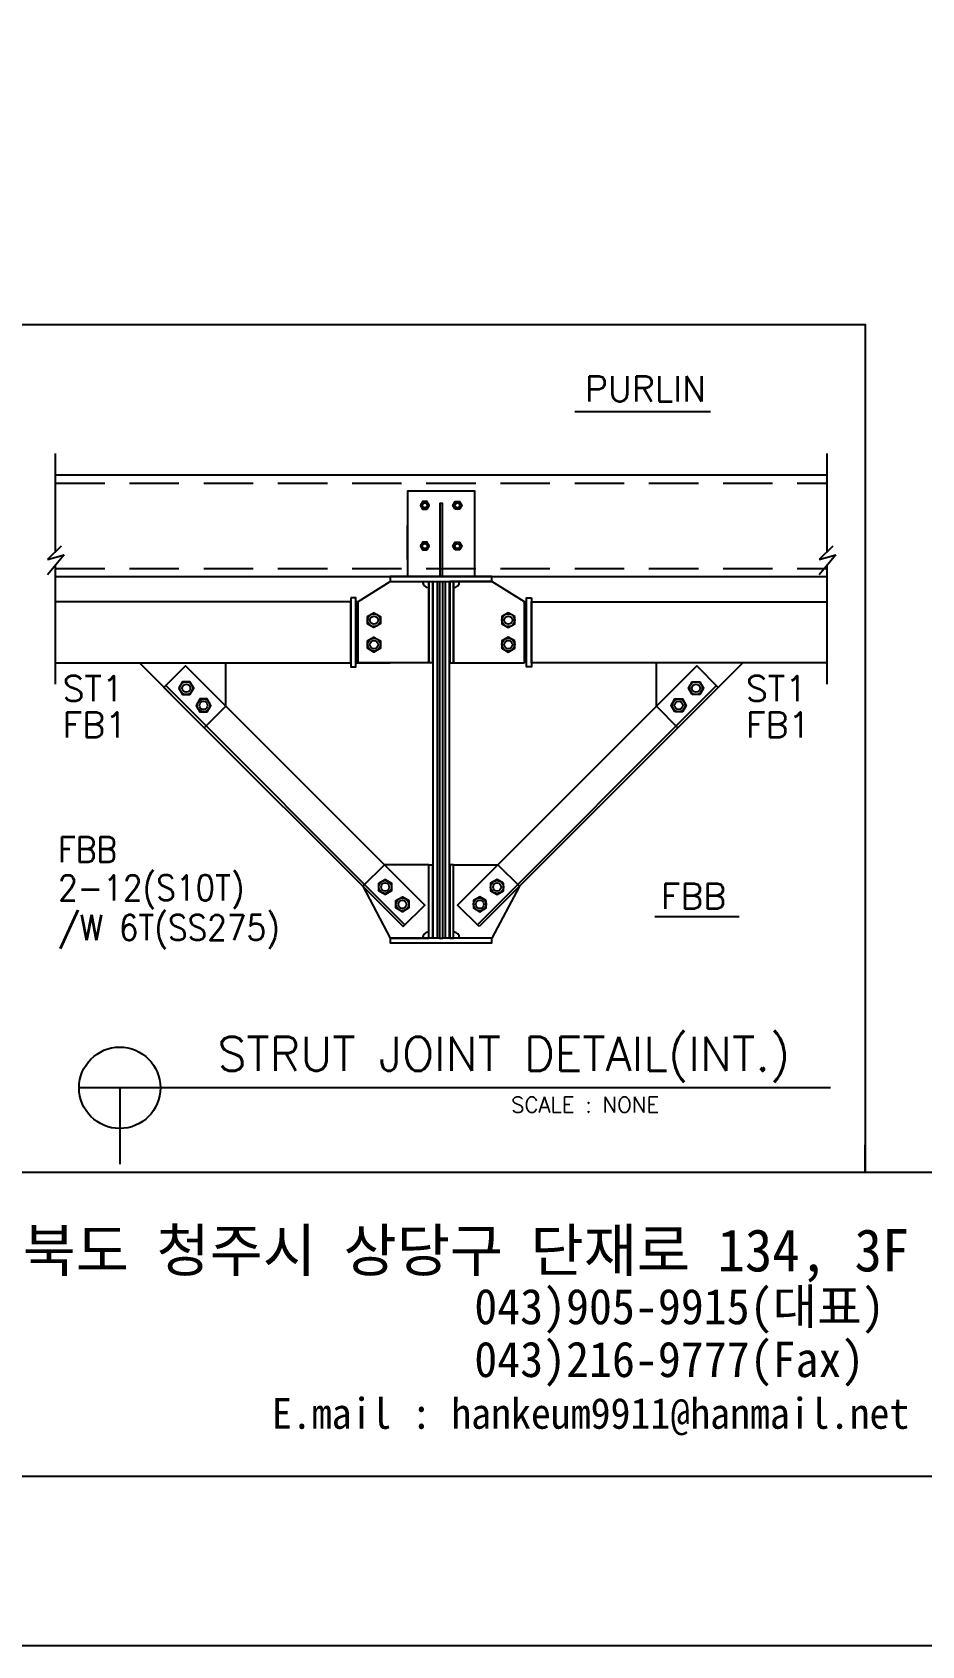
# Model space of a CAD drawing. Header units: metres. Extents: x -297536 to 1852864, y -630451 to -422551.
# Drawn here: x 1610732 to 1626466, y -511651 to -483113 of the extents above; entities that cross this region are included whole.
import ezdxf
from ezdxf.enums import TextEntityAlignment as Align

# ---------------------------------------------------------------- set-up
doc = ezdxf.new("R2010")
doc.units = ezdxf.units.M
doc.header["$LTSCALE"] = 700
doc.linetypes.add('HIDDEN', pattern=[0.375, 0.25, -0.125])
for name, color, linetype in [('DIM', 7, 'Continuous'), ('MAIN', 1, 'Continuous'), ('sec', 4, 'Continuous'), ('TEX', 3, 'Continuous'), ('된장공장-1$0$FORM', 2, 'Continuous'), ('된장공장-1$0$WID', 4, 'Continuous')]:
    doc.layers.add(name, color=color, linetype=linetype)
doc.styles.add('WHGTXT', font='romans.shx', dxfattribs={"bigfont": 'WHGTXT.shx'})
doc.styles.add('된장공장-1$0$타이틀', font='GulimChe.ttf')

# ---------------------------------------------------------------- blocks, each defined once
blk = doc.blocks.new('Form01')
at = {"ltscale": 0.015}
blk.add_lwpolyline([(0, 0), (420, 0), (420, -297), (0, -297)], close=True, dxfattribs=at)
at = {"layer": '된장공장-1$0$FORM', "color": 4, "ltscale": 250}
blk.add_line((410, -269.095), (10, -269.095), dxfattribs=at)
at = {"layer": '된장공장-1$0$WID', "ltscale": 250}
for p, q in [((110, -269.095), (110, -267.473)), ((10, -287), (410, -287))]:
    blk.add_line(p, q, dxfattribs=at)
at = {"layer": '된장공장-1$0$FORM', "color": 7, "ltscale": 250, "style": '된장공장-1$0$타이틀'}
for s, height, p in [('충청북도 청주시 상당구 단재로 134, 3F', 2.5, (112.606, -274.933)), ('E.mail : hankeum9911@hanmail.net', 1.81717, (112.606, -284.208))]:
    blk.add_text(s, height=height, dxfattribs=at).set_placement(p, align=Align.RIGHT)
for s, p in [('043)905-9915(대표)', (86.957, -278.045)), ('043)216-9777(Fax)', (86.957, -281.159))]:
    blk.add_text(s, height=2.09338, dxfattribs=at).set_placement(p)

msp = doc.modelspace()

# ---------------------------------------------------------------- linework, layer by layer
for p, q in [((1611139.2, -490566), (1611139.2, -492157.7)), ((1624789.2, -490566), (1624789.2, -492302.9)), ((1611139.2, -490854), (1611139.2, -492302.9)), ((1617370.2, -492440.9), (1617370.2, -491834.9)), ((1611241.3, -492200.8), (1611002.2, -492439.9)), ((1624891.3, -492200.8), (1624652.2, -492439.9)), ((1611297.4, -492355.8), (1611000.5, -492711.9)), ((1611002.2, -492439.9), (1611297.4, -492355.8)), ((1611139.2, -492545.5), (1611139.2, -494642.4)), ((1624947.4, -492355.8), (1624650.5, -492711.9)), ((1624652.2, -492439.9), (1624947.4, -492355.8)), ((1624789.2, -492545.5), (1624789.2, -494642.4)), ((1616488.2, -493187.4), (1616453.6, -493187.4)), ((1616488.2, -493187.4), (1616488.2, -494267.4)), ((1619440.2, -493187.4), (1619440.2, -494267.4)), ((1619474.8, -493187.4), (1619440.2, -493187.4)), ((1619440.2, -493187.4), (1619474.8, -493187.4)), ((1613774.3, -495412.9), (1612628.7, -494267.4)), ((1614156.1, -495031.1), (1614156.1, -494267.4)), ((1616453.6, -494267.4), (1617064.2, -494267.4)), ((1621772.3, -495031.1), (1621772.3, -494267.4)), ((1622154.1, -495412.9), (1623299.6, -494267.4)), ((1617322.8, -498900.4), (1613092, -494669.6)), ((1618605.5, -498900.4), (1622836.3, -494669.6)), ((1614156.1, -495031.1), (1613774.3, -495412.9)), ((1621772.3, -495031.1), (1622154.1, -495412.9))]:
    msp.add_line(p, q)
at = {"color": 5}
msp.add_lwpolyline([(1610464.2, -488279.4), (1625464.2, -488279.4), (1625464.2, -503279.4), (1610464.2, -503279.4)], close=True, dxfattribs=at)
for points in [[(1617370.2, -492741), (1618558.2, -492741), (1618558.2, -491229), (1617370.2, -491229)], [(1617715.6, -491549.2), (1617754.9, -491481), (1617715.6, -491412.8), (1617636.8, -491412.8), (1617597.4, -491481), (1617636.8, -491549.2)], [(1618212.8, -491549.2), (1618173.4, -491481), (1618212.8, -491412.8), (1618291.6, -491412.8), (1618330.9, -491481), (1618291.6, -491549.2)], [(1617942.6, -492741), (1617985.8, -492741), (1617985.8, -491445), (1617942.6, -491445)], [(1617715.6, -492269.2), (1617754.9, -492201), (1617715.6, -492132.8), (1617636.8, -492132.8), (1617597.4, -492201), (1617636.8, -492269.2)], [(1618212.8, -492269.2), (1618173.4, -492201), (1618212.8, -492132.8), (1618291.6, -492132.8), (1618330.9, -492201), (1618291.6, -492269.2)], [(1616488.2, -494267.4), (1616488.2, -493187.4), (1617064.2, -492827.4), (1617744.7, -492827.4), (1617744.7, -494267.4)], [(1617809.5, -494267.4), (1617744.7, -494267.4), (1617744.7, -492827.4), (1617809.5, -492827.4)], [(1618118.8, -494267.4), (1618183.6, -494267.4), (1618183.6, -492827.4), (1618118.8, -492827.4)], [(1619440.2, -494267.4), (1619440.2, -493187.4), (1618864.2, -492827.4), (1618183.6, -492827.4), (1618183.6, -494267.4)], [(1616367.2, -493115.4), (1616367.2, -494339.4), (1616453.6, -494339.4), (1616453.6, -493115.4)], [(1619561.2, -493115.4), (1619561.2, -494339.4), (1619474.8, -494339.4), (1619474.8, -493115.4)], [(1616662.5, -493445.8), (1616776.2, -493380.2), (1616889.9, -493445.8), (1616889.9, -493577.1), (1616776.2, -493642.7), (1616662.5, -493577.1)], [(1619265.9, -493445.8), (1619152.2, -493380.2), (1619038.5, -493445.8), (1619038.5, -493577.1), (1619152.2, -493642.7), (1619265.9, -493577.1)], [(1616662.5, -493877.8), (1616776.2, -493812.2), (1616889.9, -493877.8), (1616889.9, -494009.1), (1616776.2, -494074.7), (1616662.5, -494009.1)], [(1619265.9, -493877.8), (1619152.2, -493812.2), (1619038.5, -493877.8), (1619038.5, -494009.1), (1619152.2, -494074.7), (1619265.9, -494009.1)], [(1617292.3, -498931), (1617674.1, -498549.2), (1613443.3, -494318.3), (1613061.5, -494700.2)], [(1618636.1, -498931), (1618254.2, -498549.2), (1622485, -494318.3), (1622866.9, -494700.2)], [(1613521.7, -494826.6), (1613587.3, -494712.9), (1613521.7, -494599.2), (1613390.4, -494599.2), (1613324.8, -494712.9), (1613390.4, -494826.6)], [(1622406.7, -494826.6), (1622341, -494712.9), (1622406.7, -494599.2), (1622537.9, -494599.2), (1622603.6, -494712.9), (1622537.9, -494826.6)], [(1613827.2, -495132.1), (1613892.8, -495018.4), (1613827.2, -494904.7), (1613695.9, -494904.7), (1613630.3, -495018.4), (1613695.9, -495132.1)], [(1622101.2, -495132.1), (1622035.6, -495018.4), (1622101.2, -494904.7), (1622232.5, -494904.7), (1622298.1, -495018.4), (1622232.5, -495132.1)], [(1617744.7, -497836.4), (1616961.4, -497836.4), (1616579.5, -498218.2), (1617064.2, -499134.6), (1617744.7, -499134.6)], [(1617809.5, -499134.6), (1617744.7, -499134.6), (1617744.7, -497836.4), (1617809.5, -497836.4)], [(1618118.8, -499134.6), (1618183.6, -499134.6), (1618183.6, -497836.4), (1618118.8, -497836.4)], [(1618183.6, -497836.4), (1618967, -497836.4), (1619348.8, -498218.2), (1618864.2, -499134.6), (1618183.6, -499134.6)], [(1616860.4, -498165.3), (1616974.1, -498099.7), (1617087.8, -498165.3), (1617087.8, -498296.6), (1616974.1, -498362.2), (1616860.4, -498296.6)], [(1619067.9, -498165.3), (1618954.3, -498099.7), (1618840.6, -498165.3), (1618840.6, -498296.6), (1618954.3, -498362.2), (1619067.9, -498296.6)], [(1617165.9, -498470.8), (1617279.6, -498405.2), (1617393.2, -498470.8), (1617393.2, -498602.1), (1617279.6, -498667.7), (1617165.9, -498602.1)], [(1618762.5, -498470.8), (1618648.8, -498405.2), (1618535.1, -498470.8), (1618535.1, -498602.1), (1618648.8, -498667.7), (1618762.5, -498602.1)]]:
    msp.add_lwpolyline(points, close=True)
for points in [[(1611139.2, -494267.4), (1616367.2, -494267.4), (1616367.2, -493187.4), (1611139.2, -493187.4)], [(1624789.2, -494267.4), (1619561.2, -494267.4), (1619561.2, -493187.4), (1624789.2, -493187.4)]]:
    msp.add_lwpolyline(points)
for centre, radius in [((1617676.2, -491481), 68.2), ((1618252.2, -491481), 68.2), ((1617676.2, -491481), 43.2), ((1618252.2, -491481), 43.2), ((1617676.2, -492201), 68.2), ((1617676.2, -492201), 43.2), ((1618252.2, -492201), 68.2), ((1618252.2, -492201), 43.2), ((1616776.2, -493511.4), 113.7), ((1619152.2, -493511.4), 113.7), ((1616776.2, -493511.4), 72), ((1619152.2, -493511.4), 72), ((1616776.2, -493943.4), 113.7), ((1616776.2, -493943.4), 72), ((1619152.2, -493943.4), 113.7), ((1619152.2, -493943.4), 72), ((1613456.1, -494712.9), 113.7), ((1613456.1, -494712.9), 72), ((1622472.3, -494712.9), 113.7), ((1622472.3, -494712.9), 72), ((1613761.5, -495018.4), 113.7), ((1613761.5, -495018.4), 72), ((1622166.8, -495018.4), 113.7), ((1622166.8, -495018.4), 72), ((1616974.1, -498231), 113.7), ((1616974.1, -498231), 72), ((1618954.3, -498231), 113.7), ((1618954.3, -498231), 72), ((1617279.6, -498536.4), 113.7), ((1617279.6, -498536.4), 72), ((1618648.8, -498536.4), 113.7), ((1618648.8, -498536.4), 72)]:
    msp.add_circle(centre, radius)
for centre, start, end in [((1617744.7, -492827.4), 180, 270), ((1618183.6, -492827.4), 270, 0), ((1617744.7, -499134.6), 90, 180), ((1618183.6, -499134.6), 0, 90)]:
    msp.add_arc(centre, 108, start, end)
at = {"layer": 'DIM'}
for points in [[(1620070.9, -490941, 0, 150, 0), (1620171.9, -490502.5, 0, 0, 0), (1620328, -489824.3, 0, 0, 0)], [(1620952.7, -496560, 0, 150, 0), (1621104.8, -496983.5, 0, 0, 0), (1621743.3, -498760.7, 0, 0, 0)]]:
    msp.add_lwpolyline(points, format="xyseb", dxfattribs=at)
for points in [[(1622728.6, -489824.3), (1620328, -489824.3)], [(1623234.3, -498760.7), (1621743.3, -498760.7)]]:
    msp.add_lwpolyline(points, dxfattribs=at)
at = {"layer": 'MAIN'}
for p, q in [((1617820.2, -492827.4), (1617820.2, -499134.6)), ((1617892.2, -492827.4), (1617892.2, -499134.6)), ((1617935.4, -492827.4), (1617993, -492827.4)), ((1618036.2, -492827.4), (1618036.2, -499134.6)), ((1618108.2, -492827.4), (1618108.2, -499134.6)), ((1617935.4, -499134.6), (1617993, -499134.6))]:
    msp.add_line(p, q, dxfattribs=at)
msp.add_lwpolyline([(1617993, -499134.6), (1617993, -492827.4), (1618864.2, -492827.4), (1618864.2, -492741), (1617064.2, -492741), (1617064.2, -492827.4), (1617935.4, -492827.4), (1617935.4, -499134.6), (1617064.2, -499134.6), (1617064.2, -499221), (1618864.2, -499221), (1618864.2, -499134.6)], close=True, dxfattribs=at)
at = {"layer": 'sec'}
for p, q in [((1611139.2, -490941), (1624789.2, -490941)), ((1611139.2, -492741), (1624789.2, -492741))]:
    msp.add_line(p, q, dxfattribs=at)
at = {"layer": 'sec', "linetype": 'HIDDEN', "ltscale": 5}
for p, q in [((1611139.2, -491085), (1624789.2, -491085)), ((1611139.2, -492597), (1624789.2, -492597))]:
    msp.add_line(p, q, dxfattribs=at)
at = {"layer": 'TEX'}
for p, q in [((1611560.2, -501779.4), (1624850.8, -501779.4)), ((1612280.2, -501782.5), (1612280.2, -503132.5))]:
    msp.add_line(p, q, dxfattribs=at)
msp.add_circle((1612280.2, -501782.5), 720, dxfattribs=at)

# ---------------------------------------------------------------- block references
at = {"xscale": 300, "yscale": 300, "zscale": 300}
msp.add_blockref('Form01', (1592464.2, -422550.9), dxfattribs=at)

# ---------------------------------------------------------------- texts
at = {"layer": 'TEX', "style": 'WHGTXT'}
for s, rotation, p in [('PURLIN', 359.99998, (1620508.3, -489643.8)), ('ST1', 0.00002, (1611268.7, -494945.2)), ('ST1', 359.99998, (1623355.8, -494945.2)), ('FB1', 0.00002, (1611268.7, -495586)), ('FB1', 359.99998, (1623355.8, -495586)), ('FBB', 359.99998, (1621848.8, -498617.5))]:
    msp.add_text(s, height=450, rotation=rotation, dxfattribs=at).set_placement(p)
at = {"layer": 'TEX', "style": 'WHGTXT', "width": 0.9}
for s, p in [('FBB', (1611188.5, -497793.8)), ('2-12(S10T)', (1611188.5, -498469.5)), ('/W 6T(SS275)', (1611188.5, -499173.9))]:
    msp.add_text(s, height=450, rotation=359.99998, dxfattribs=at).set_placement(p)
at = {"layer": 'TEX', "style": 'WHGTXT'}
msp.add_text('STRUT JOINT DETAIL(INT.)', height=600, dxfattribs=at).set_placement((1619073.4, -501482.5), align=Align.CENTER)
msp.add_text('SCALE : NONE', height=275.2, dxfattribs=at).set_placement((1619205.6, -502082.5), align=Align.MIDDLE_LEFT)

doc.saveas('drawing.dxf')
